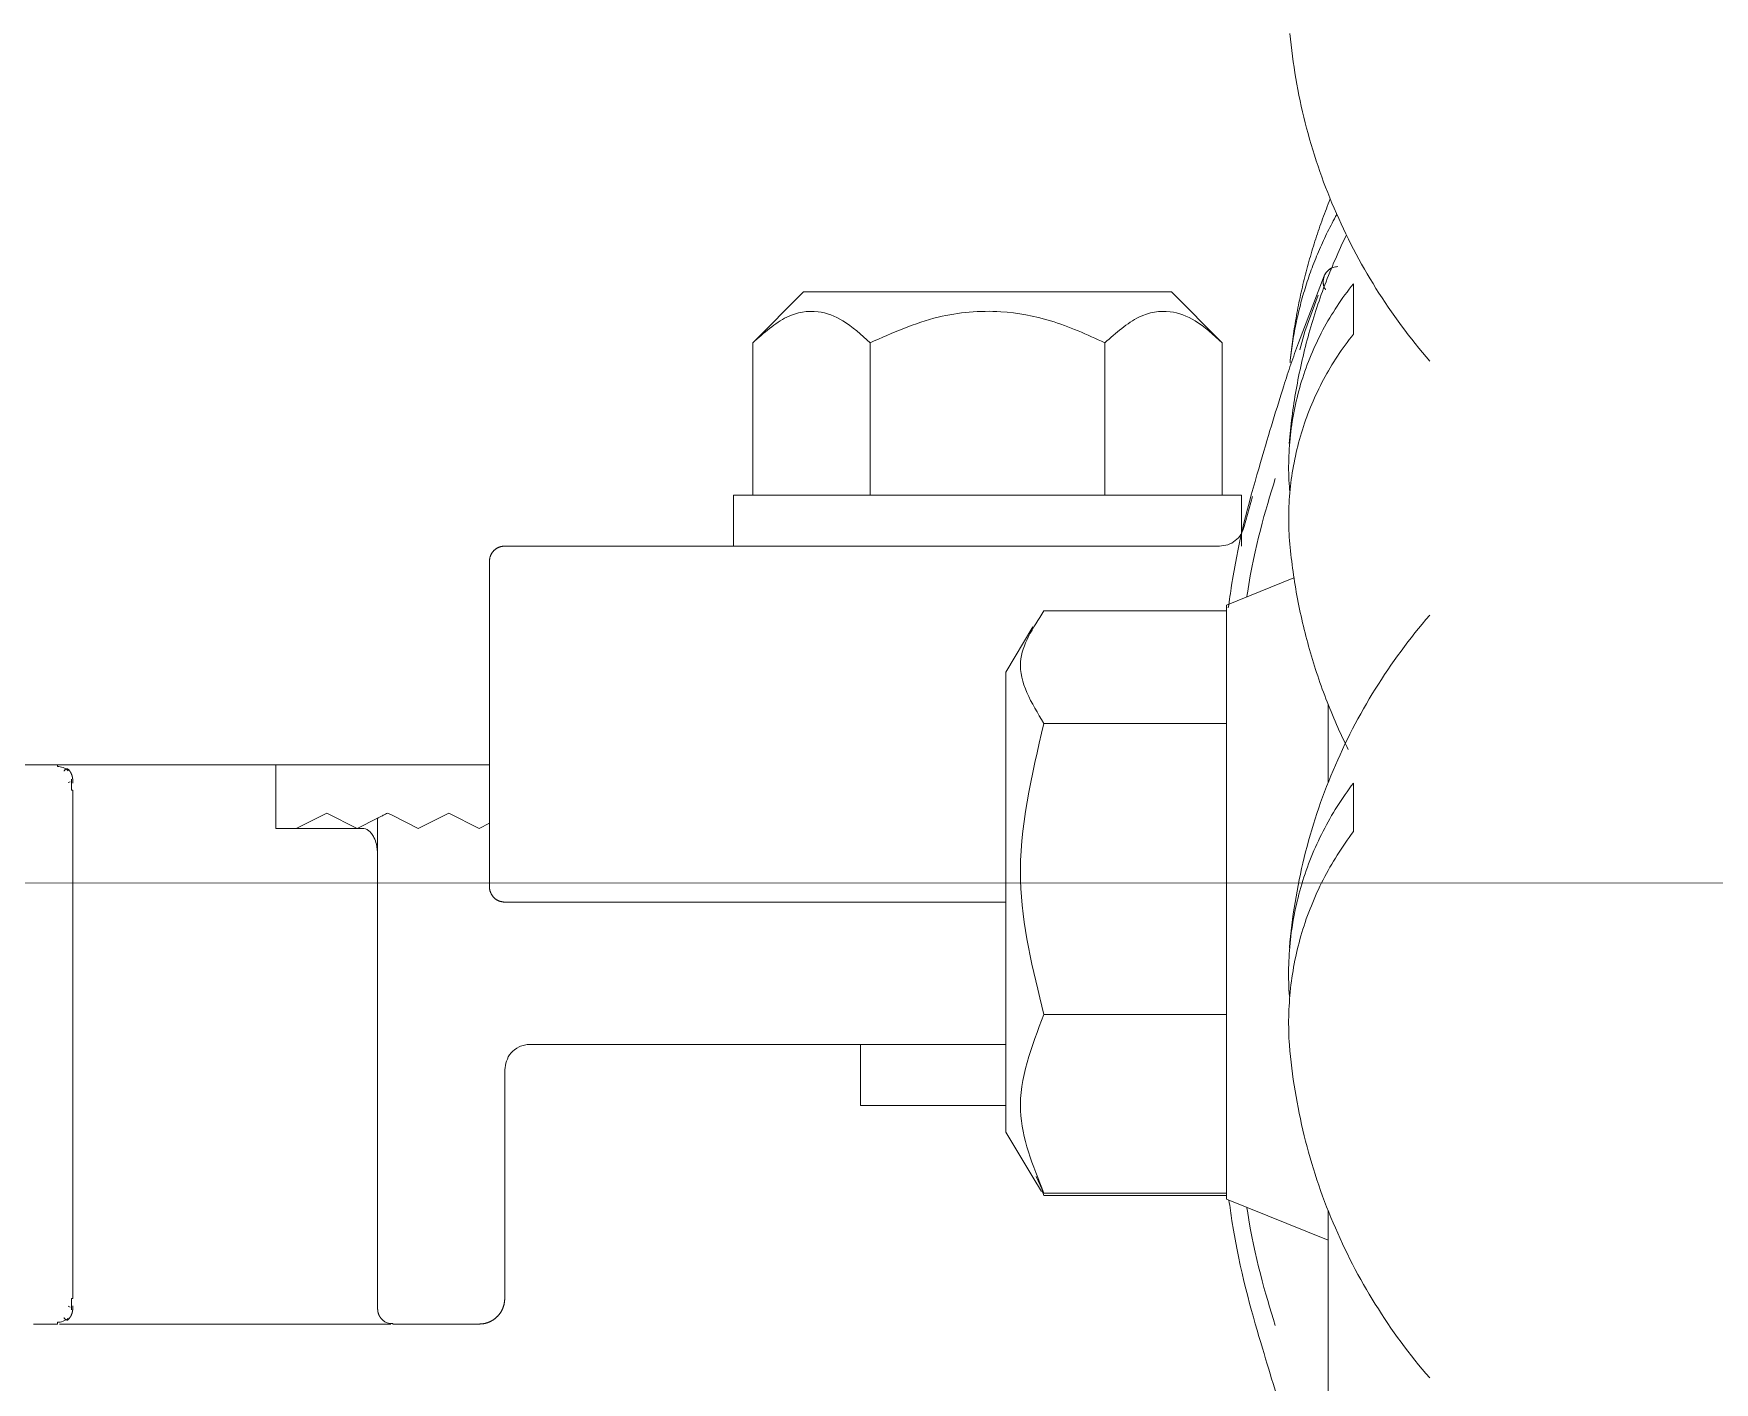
# Model space of a CAD drawing. Header units: millimetres. Extents: x -159872 to 386485, y -250577 to 158966.
# Drawn here: x 158787.96 to 158821.03, y 15201.1 to 15227.63 of the extents above; entities that cross this region are included whole.
import ezdxf

# ---------------------------------------------------------------- set-up
doc = ezdxf.new("R2010")
doc.units = ezdxf.units.MM
doc.layers.add('LDS-equipment-kitchen equipment', color=3, linetype='Continuous', lineweight=13)

# ---------------------------------------------------------------- blocks, each defined once
blk = doc.blocks.new('Group-350')
at = {"layer": 'LDS-equipment-kitchen equipment'}
for points in [[(98141.912, 51678.705, 0), (98141.84, 51678.789, 0), (98141.768, 51678.874, 0), (98141.697, 51678.96, 0), (98141.627, 51679.047, 0), (98141.558, 51679.134, 0), (98141.49, 51679.221, 0), (98141.423, 51679.31, 0), (98141.356, 51679.399, 0), (98141.29, 51679.489, 0), (98141.225, 51679.579, 0), (98141.162, 51679.67, 0), (98141.098, 51679.762, 0), (98141.036, 51679.854, 0), (98140.975, 51679.947, 0), (98140.915, 51680.04, 0), (98140.855, 51680.134, 0), (98140.797, 51680.228, 0), (98140.739, 51680.324, 0), (98140.682, 51680.419, 0), (98140.627, 51680.515, 0), (98140.572, 51680.612, 0), (98140.518, 51680.71, 0), (98140.465, 51680.807, 0), (98140.413, 51680.906, 0), (98140.362, 51681.004, 0), (98140.312, 51681.104, 0), (98140.263, 51681.204, 0), (98140.215, 51681.304, 0), (98140.168, 51681.405, 0), (98140.122, 51681.506, 0), (98140.076, 51681.607, 0), (98140.032, 51681.709, 0), (98139.989, 51681.812, 0), (98139.947, 51681.915, 0), (98139.906, 51682.018, 0), (98139.865, 51682.122, 0), (98139.826, 51682.226, 0), (98139.788, 51682.33, 0), (98139.751, 51682.435, 0), (98139.715, 51682.54, 0), (98139.68, 51682.646, 0), (98139.646, 51682.752, 0), (98139.613, 51682.858, 0), (98139.581, 51682.964, 0), (98139.55, 51683.071, 0), (98139.52, 51683.178, 0), (98139.491, 51683.286, 0), (98139.463, 51683.393, 0), (98139.436, 51683.501, 0), (98139.41, 51683.609, 0), (98139.386, 51683.718, 0), (98139.362, 51683.826, 0), (98139.34, 51683.935, 0), (98139.318, 51684.044, 0), (98139.298, 51684.154, 0), (98139.278, 51684.263, 0), (98139.26, 51684.373, 0), (98139.243, 51684.483, 0), (98139.226, 51684.593, 0), (98139.211, 51684.703, 0), (98139.197, 51684.813, 0), (98139.184, 51684.924, 0), (98139.172, 51685.034, 0), (98139.161, 51685.145, 0)], [(98139.164, 51678.671, 0), (98139.169, 51678.723, 0), (98139.175, 51678.775, 0), (98139.18, 51678.827, 0), (98139.186, 51678.878, 0), (98139.192, 51678.93, 0), (98139.198, 51678.982, 0), (98139.205, 51679.033, 0), (98139.212, 51679.085, 0), (98139.219, 51679.136, 0), (98139.226, 51679.188, 0), (98139.233, 51679.239, 0), (98139.241, 51679.291, 0), (98139.249, 51679.342, 0), (98139.257, 51679.394, 0), (98139.265, 51679.445, 0), (98139.274, 51679.496, 0), (98139.283, 51679.547, 0), (98139.292, 51679.599, 0), (98139.301, 51679.65, 0), (98139.31, 51679.701, 0), (98139.32, 51679.752, 0), (98139.33, 51679.803, 0), (98139.34, 51679.854, 0), (98139.351, 51679.905, 0), (98139.362, 51679.956, 0), (98139.372, 51680.007, 0), (98139.384, 51680.058, 0), (98139.395, 51680.108, 0), (98139.407, 51680.159, 0), (98139.418, 51680.21, 0), (98139.43, 51680.26, 0), (98139.443, 51680.311, 0), (98139.455, 51680.361, 0), (98139.468, 51680.412, 0), (98139.481, 51680.462, 0), (98139.494, 51680.512, 0), (98139.508, 51680.563, 0), (98139.521, 51680.613, 0), (98139.535, 51680.663, 0), (98139.549, 51680.713, 0), (98139.564, 51680.763, 0), (98139.578, 51680.813, 0), (98139.593, 51680.863, 0), (98139.608, 51680.913, 0), (98139.623, 51680.962, 0), (98139.639, 51681.012, 0), (98139.655, 51681.062, 0), (98139.67, 51681.111, 0), (98139.687, 51681.161, 0), (98139.703, 51681.21, 0), (98139.72, 51681.259, 0), (98139.736, 51681.308, 0), (98139.754, 51681.358, 0), (98139.771, 51681.407, 0), (98139.788, 51681.456, 0), (98139.806, 51681.505, 0), (98139.824, 51681.553, 0), (98139.842, 51681.602, 0), (98139.861, 51681.651, 0), (98139.879, 51681.699, 0), (98139.898, 51681.748, 0), (98139.917, 51681.796, 0), (98139.936, 51681.845, 0), (98139.956, 51681.893, 0)], [(98139.164, 51678.671, 0), (98139.169, 51678.719, 0), (98139.175, 51678.767, 0), (98139.18, 51678.815, 0), (98139.186, 51678.863, 0), (98139.192, 51678.91, 0), (98139.199, 51678.958, 0), (98139.205, 51679.006, 0), (98139.213, 51679.053, 0), (98139.22, 51679.101, 0), (98139.228, 51679.148, 0), (98139.236, 51679.196, 0), (98139.244, 51679.243, 0), (98139.253, 51679.29, 0), (98139.262, 51679.338, 0), (98139.271, 51679.385, 0), (98139.28, 51679.432, 0), (98139.29, 51679.479, 0), (98139.3, 51679.526, 0), (98139.311, 51679.573, 0), (98139.322, 51679.62, 0), (98139.333, 51679.667, 0), (98139.344, 51679.714, 0), (98139.356, 51679.76, 0), (98139.368, 51679.807, 0), (98139.38, 51679.854, 0), (98139.392, 51679.9, 0), (98139.405, 51679.946, 0), (98139.418, 51679.993, 0), (98139.432, 51680.039, 0), (98139.446, 51680.085, 0), (98139.46, 51680.131, 0), (98139.474, 51680.177, 0), (98139.489, 51680.223, 0), (98139.504, 51680.268, 0), (98139.519, 51680.314, 0), (98139.534, 51680.36, 0), (98139.55, 51680.405, 0), (98139.566, 51680.45, 0), (98139.583, 51680.496, 0), (98139.599, 51680.541, 0), (98139.616, 51680.586, 0), (98139.634, 51680.631, 0), (98139.651, 51680.675, 0), (98139.669, 51680.72, 0), (98139.687, 51680.765, 0), (98139.706, 51680.809, 0), (98139.724, 51680.854, 0), (98139.743, 51680.898, 0), (98139.763, 51680.942, 0), (98139.782, 51680.986, 0), (98139.802, 51681.03, 0), (98139.822, 51681.073, 0), (98139.842, 51681.117, 0), (98139.863, 51681.16, 0), (98139.884, 51681.204, 0), (98139.905, 51681.247, 0), (98139.927, 51681.29, 0), (98139.949, 51681.333, 0), (98139.971, 51681.375, 0), (98139.993, 51681.418, 0), (98140.016, 51681.461, 0), (98140.039, 51681.503, 0), (98140.062, 51681.545, 0), (98140.085, 51681.587, 0)], [(98139.149, 51677.08, 0), (98139.155, 51677.146, 0), (98139.161, 51677.213, 0), (98139.167, 51677.279, 0), (98139.174, 51677.346, 0), (98139.181, 51677.412, 0), (98139.188, 51677.479, 0), (98139.196, 51677.545, 0), (98139.205, 51677.612, 0), (98139.213, 51677.678, 0), (98139.222, 51677.744, 0), (98139.232, 51677.81, 0), (98139.242, 51677.876, 0), (98139.252, 51677.942, 0), (98139.262, 51678.008, 0), (98139.273, 51678.074, 0), (98139.285, 51678.14, 0), (98139.297, 51678.206, 0), (98139.309, 51678.272, 0), (98139.321, 51678.338, 0), (98139.334, 51678.403, 0), (98139.347, 51678.469, 0), (98139.361, 51678.534, 0), (98139.375, 51678.6, 0), (98139.39, 51678.665, 0), (98139.404, 51678.73, 0), (98139.42, 51678.795, 0), (98139.435, 51678.86, 0), (98139.451, 51678.925, 0), (98139.468, 51678.99, 0), (98139.484, 51679.055, 0), (98139.501, 51679.119, 0), (98139.519, 51679.184, 0), (98139.537, 51679.248, 0), (98139.555, 51679.313, 0), (98139.574, 51679.377, 0), (98139.593, 51679.441, 0), (98139.612, 51679.505, 0), (98139.632, 51679.569, 0), (98139.652, 51679.633, 0), (98139.672, 51679.696, 0), (98139.693, 51679.76, 0), (98139.714, 51679.823, 0), (98139.736, 51679.886, 0), (98139.758, 51679.95, 0), (98139.78, 51680.013, 0), (98139.803, 51680.075, 0), (98139.826, 51680.138, 0), (98139.849, 51680.201, 0), (98139.873, 51680.263, 0), (98139.897, 51680.326, 0), (98139.922, 51680.388, 0), (98139.947, 51680.45, 0), (98139.972, 51680.512, 0), (98139.997, 51680.574, 0), (98140.023, 51680.635, 0), (98140.05, 51680.697, 0), (98140.076, 51680.758, 0), (98140.103, 51680.819, 0), (98140.131, 51680.88, 0), (98140.159, 51680.941, 0), (98140.187, 51681.002, 0), (98140.215, 51681.062, 0), (98140.244, 51681.122, 0), (98140.273, 51681.183, 0)], [(98139.835, 51680.378, 0), (98139.837, 51680.381, 0), (98139.838, 51680.384, 0), (98139.839, 51680.387, 0), (98139.841, 51680.39, 0), (98139.842, 51680.394, 0), (98139.844, 51680.397, 0), (98139.845, 51680.4, 0), (98139.847, 51680.403, 0), (98139.848, 51680.406, 0), (98139.85, 51680.409, 0), (98139.852, 51680.412, 0), (98139.853, 51680.415, 0), (98139.855, 51680.418, 0), (98139.857, 51680.42, 0), (98139.859, 51680.423, 0), (98139.86, 51680.426, 0), (98139.862, 51680.429, 0), (98139.864, 51680.432, 0), (98139.866, 51680.435, 0), (98139.868, 51680.438, 0), (98139.87, 51680.44, 0), (98139.872, 51680.443, 0), (98139.874, 51680.446, 0), (98139.876, 51680.448, 0), (98139.878, 51680.451, 0), (98139.88, 51680.454, 0), (98139.883, 51680.456, 0), (98139.885, 51680.459, 0), (98139.887, 51680.462, 0), (98139.889, 51680.464, 0), (98139.891, 51680.467, 0), (98139.894, 51680.469, 0), (98139.896, 51680.472, 0), (98139.898, 51680.474, 0), (98139.901, 51680.476, 0), (98139.903, 51680.479, 0), (98139.906, 51680.481, 0), (98139.908, 51680.484, 0), (98139.911, 51680.486, 0), (98139.913, 51680.488, 0), (98139.916, 51680.49, 0), (98139.918, 51680.493, 0), (98139.921, 51680.495, 0), (98139.924, 51680.497, 0), (98139.926, 51680.499, 0), (98139.929, 51680.501, 0), (98139.932, 51680.503, 0), (98139.934, 51680.505, 0), (98139.937, 51680.507, 0), (98139.94, 51680.509, 0), (98139.943, 51680.511, 0), (98139.945, 51680.513, 0), (98139.948, 51680.515, 0), (98139.951, 51680.517, 0), (98139.954, 51680.519, 0), (98139.957, 51680.521, 0), (98139.96, 51680.522, 0), (98139.963, 51680.524, 0), (98139.966, 51680.526, 0), (98139.969, 51680.527, 0), (98139.972, 51680.529, 0), (98139.975, 51680.531, 0), (98139.978, 51680.532, 0), (98139.981, 51680.534, 0)], [(98139.156, 51676.16, 0), (98139.151, 51676.228, 0), (98139.146, 51676.296, 0), (98139.143, 51676.364, 0), (98139.14, 51676.432, 0), (98139.138, 51676.5, 0), (98139.137, 51676.568, 0), (98139.137, 51676.636, 0), (98139.138, 51676.704, 0), (98139.139, 51676.772, 0), (98139.142, 51676.841, 0), (98139.145, 51676.909, 0), (98139.148, 51676.976, 0), (98139.153, 51677.044, 0), (98139.158, 51677.112, 0), (98139.165, 51677.18, 0), (98139.172, 51677.248, 0), (98139.18, 51677.315, 0), (98139.188, 51677.383, 0), (98139.198, 51677.45, 0), (98139.208, 51677.518, 0), (98139.219, 51677.585, 0), (98139.231, 51677.652, 0), (98139.244, 51677.719, 0), (98139.257, 51677.785, 0), (98139.271, 51677.852, 0), (98139.287, 51677.918, 0), (98139.302, 51677.984, 0), (98139.319, 51678.05, 0), (98139.336, 51678.116, 0), (98139.355, 51678.182, 0), (98139.373, 51678.247, 0), (98139.393, 51678.312, 0), (98139.414, 51678.377, 0), (98139.435, 51678.442, 0), (98139.457, 51678.506, 0), (98139.48, 51678.571, 0), (98139.503, 51678.634, 0), (98139.528, 51678.698, 0), (98139.553, 51678.761, 0), (98139.579, 51678.824, 0), (98139.605, 51678.887, 0), (98139.632, 51678.949, 0), (98139.661, 51679.011, 0), (98139.689, 51679.073, 0), (98139.719, 51679.134, 0), (98139.749, 51679.195, 0), (98139.78, 51679.256, 0), (98139.812, 51679.316, 0), (98139.844, 51679.376, 0), (98139.877, 51679.435, 0), (98139.911, 51679.495, 0), (98139.946, 51679.553, 0), (98139.981, 51679.612, 0), (98140.017, 51679.669, 0), (98140.053, 51679.727, 0), (98140.09, 51679.784, 0), (98140.128, 51679.84, 0), (98140.167, 51679.896, 0), (98140.206, 51679.952, 0), (98140.246, 51680.007, 0), (98140.287, 51680.062, 0), (98140.328, 51680.116, 0), (98140.37, 51680.17, 0), (98140.412, 51680.223, 0)], [(98139.33, 51679.063, 0), (98139.835, 51680.378, 0)], [(98140.412, 51679.231, 0), (98140.412, 51680.223, 0)], [(98128.593, 51679.064, 0), (98129.593, 51680.064, 0)], [(98129.593, 51680.064, 0), (98131.403, 51680.064, 0)], [(98131.403, 51680.064, 0), (98136.831, 51680.064, 0)], [(98136.831, 51680.064, 0), (98137.831, 51679.064, 0)], [(98139.355, 51678.926, 0), (98139.457, 51679.287, 0), (98139.717, 51679.998, 0)], [(98139.149, 51675.241, 0), (98139.145, 51675.308, 0), (98139.142, 51675.375, 0), (98139.14, 51675.442, 0), (98139.138, 51675.509, 0), (98139.138, 51675.575, 0), (98139.138, 51675.642, 0), (98139.138, 51675.709, 0), (98139.14, 51675.776, 0), (98139.142, 51675.843, 0), (98139.145, 51675.91, 0), (98139.149, 51675.977, 0), (98139.154, 51676.043, 0), (98139.159, 51676.11, 0), (98139.165, 51676.177, 0), (98139.172, 51676.243, 0), (98139.18, 51676.31, 0), (98139.189, 51676.376, 0), (98139.198, 51676.442, 0), (98139.208, 51676.509, 0), (98139.219, 51676.575, 0), (98139.23, 51676.641, 0), (98139.243, 51676.706, 0), (98139.256, 51676.772, 0), (98139.269, 51676.837, 0), (98139.284, 51676.903, 0), (98139.299, 51676.968, 0), (98139.315, 51677.033, 0), (98139.332, 51677.098, 0), (98139.35, 51677.162, 0), (98139.368, 51677.226, 0), (98139.387, 51677.291, 0), (98139.407, 51677.355, 0), (98139.428, 51677.418, 0), (98139.449, 51677.482, 0), (98139.471, 51677.545, 0), (98139.494, 51677.608, 0), (98139.517, 51677.67, 0), (98139.541, 51677.733, 0), (98139.566, 51677.795, 0), (98139.592, 51677.857, 0), (98139.618, 51677.918, 0), (98139.645, 51677.979, 0), (98139.673, 51678.04, 0), (98139.702, 51678.101, 0), (98139.731, 51678.161, 0), (98139.761, 51678.221, 0), (98139.791, 51678.28, 0), (98139.823, 51678.34, 0), (98139.855, 51678.398, 0), (98139.887, 51678.457, 0), (98139.92, 51678.515, 0), (98139.954, 51678.573, 0), (98139.989, 51678.63, 0), (98140.024, 51678.687, 0), (98140.06, 51678.743, 0), (98140.097, 51678.799, 0), (98140.134, 51678.855, 0), (98140.172, 51678.91, 0), (98140.21, 51678.965, 0), (98140.25, 51679.019, 0), (98140.289, 51679.073, 0), (98140.33, 51679.126, 0), (98140.371, 51679.179, 0), (98140.412, 51679.231, 0)], [(98128.593, 51679.064, 0), (98128.593, 51676.064, 0)], [(98130.903, 51679.064, 0), (98130.903, 51676.064, 0)], [(98135.522, 51679.064, 0), (98135.522, 51676.064, 0)], [(98137.831, 51679.064, 0), (98137.831, 51676.064, 0)], [(98128.212, 51675.064, 0), (98128.212, 51676.064, 0)], [(98128.212, 51676.064, 0), (98133.212, 51676.064, 0)], [(98133.212, 51676.064, 0), (98138.212, 51676.064, 0)], [(98138.212, 51676.064, 0), (98138.212, 51675.064, 0)], [(98138.263, 51675.451, 0), (98138.427, 51676.044, 0)], [(98140.309, 51671.064, 0), (98140.279, 51671.125, 0), (98140.25, 51671.187, 0), (98140.22, 51671.248, 0), (98140.191, 51671.31, 0), (98140.162, 51671.372, 0), (98140.134, 51671.434, 0), (98140.106, 51671.496, 0), (98140.078, 51671.558, 0), (98140.051, 51671.621, 0), (98140.024, 51671.683, 0), (98139.998, 51671.746, 0), (98139.972, 51671.809, 0), (98139.946, 51671.872, 0), (98139.921, 51671.935, 0), (98139.896, 51671.999, 0), (98139.871, 51672.062, 0), (98139.847, 51672.126, 0), (98139.823, 51672.19, 0), (98139.8, 51672.254, 0), (98139.777, 51672.318, 0), (98139.754, 51672.382, 0), (98139.732, 51672.447, 0), (98139.71, 51672.511, 0), (98139.688, 51672.576, 0), (98139.667, 51672.64, 0), (98139.646, 51672.705, 0), (98139.626, 51672.77, 0), (98139.606, 51672.836, 0), (98139.586, 51672.901, 0), (98139.567, 51672.966, 0), (98139.548, 51673.032, 0), (98139.53, 51673.097, 0), (98139.512, 51673.163, 0), (98139.494, 51673.229, 0), (98139.477, 51673.295, 0), (98139.46, 51673.361, 0), (98139.443, 51673.427, 0), (98139.427, 51673.493, 0), (98139.412, 51673.559, 0), (98139.396, 51673.626, 0), (98139.382, 51673.692, 0), (98139.367, 51673.759, 0), (98139.353, 51673.826, 0), (98139.339, 51673.892, 0), (98139.326, 51673.959, 0), (98139.313, 51674.026, 0), (98139.301, 51674.093, 0), (98139.288, 51674.16, 0), (98139.277, 51674.227, 0), (98139.265, 51674.295, 0), (98139.254, 51674.362, 0), (98139.244, 51674.429, 0), (98139.234, 51674.496, 0), (98139.224, 51674.564, 0), (98139.215, 51674.631, 0), (98139.206, 51674.699, 0), (98139.197, 51674.767, 0), (98139.189, 51674.834, 0), (98139.182, 51674.902, 0), (98139.174, 51674.97, 0), (98139.167, 51675.038, 0), (98139.161, 51675.105, 0), (98139.155, 51675.173, 0), (98139.149, 51675.241, 0)], [(98123.412, 51674.764, 0), (98123.412, 51674.772, 0), (98123.413, 51674.779, 0), (98123.413, 51674.786, 0), (98123.414, 51674.794, 0), (98123.415, 51674.801, 0), (98123.416, 51674.808, 0), (98123.417, 51674.816, 0), (98123.418, 51674.823, 0), (98123.42, 51674.83, 0), (98123.421, 51674.837, 0), (98123.423, 51674.844, 0), (98123.425, 51674.851, 0), (98123.427, 51674.858, 0), (98123.43, 51674.865, 0), (98123.432, 51674.872, 0), (98123.435, 51674.879, 0), (98123.438, 51674.886, 0), (98123.441, 51674.893, 0), (98123.444, 51674.899, 0), (98123.448, 51674.906, 0), (98123.451, 51674.912, 0), (98123.455, 51674.919, 0), (98123.459, 51674.925, 0), (98123.463, 51674.931, 0), (98123.467, 51674.937, 0), (98123.471, 51674.943, 0), (98123.476, 51674.949, 0), (98123.48, 51674.955, 0), (98123.485, 51674.96, 0), (98123.49, 51674.966, 0), (98123.495, 51674.971, 0), (98123.5, 51674.976, 0), (98123.505, 51674.982, 0), (98123.511, 51674.987, 0), (98123.516, 51674.991, 0), (98123.522, 51674.996, 0), (98123.528, 51675.001, 0), (98123.534, 51675.005, 0), (98123.54, 51675.01, 0), (98123.546, 51675.014, 0), (98123.552, 51675.018, 0), (98123.558, 51675.022, 0), (98123.564, 51675.025, 0), (98123.571, 51675.029, 0), (98123.577, 51675.032, 0), (98123.584, 51675.036, 0), (98123.591, 51675.039, 0), (98123.597, 51675.041, 0), (98123.604, 51675.044, 0), (98123.611, 51675.047, 0), (98123.618, 51675.049, 0), (98123.625, 51675.051, 0), (98123.632, 51675.053, 0), (98123.639, 51675.055, 0), (98123.647, 51675.057, 0), (98123.654, 51675.059, 0), (98123.661, 51675.06, 0), (98123.668, 51675.061, 0), (98123.676, 51675.062, 0), (98123.683, 51675.063, 0), (98123.69, 51675.063, 0), (98123.698, 51675.064, 0), (98123.705, 51675.064, 0), (98123.712, 51675.064, 0)], [(98137.776, 51675.064, 0), (98123.712, 51675.064, 0)], [(98123.412, 51674.764, 0), (98123.412, 51668.364, 0)], [(98137.912, 51673.906, 0), (98139.242, 51674.443, 0)], [(98137.912, 51673.906, 0), (98137.912, 51665.827, 0)], [(98134.322, 51673.789, 0), (98137.912, 51673.789, 0)], [(98139.152, 51667.161, 0), (98139.162, 51667.273, 0), (98139.173, 51667.386, 0), (98139.186, 51667.498, 0), (98139.199, 51667.61, 0), (98139.213, 51667.722, 0), (98139.229, 51667.834, 0), (98139.245, 51667.945, 0), (98139.263, 51668.057, 0), (98139.282, 51668.168, 0), (98139.302, 51668.279, 0), (98139.323, 51668.39, 0), (98139.345, 51668.5, 0), (98139.368, 51668.611, 0), (98139.392, 51668.721, 0), (98139.418, 51668.831, 0), (98139.444, 51668.941, 0), (98139.472, 51669.05, 0), (98139.5, 51669.159, 0), (98139.53, 51669.268, 0), (98139.561, 51669.377, 0), (98139.592, 51669.485, 0), (98139.625, 51669.593, 0), (98139.659, 51669.701, 0), (98139.694, 51669.808, 0), (98139.73, 51669.915, 0), (98139.767, 51670.021, 0), (98139.805, 51670.127, 0), (98139.845, 51670.233, 0), (98139.885, 51670.339, 0), (98139.926, 51670.444, 0), (98139.968, 51670.548, 0), (98140.012, 51670.652, 0), (98140.056, 51670.756, 0), (98140.102, 51670.86, 0), (98140.148, 51670.962, 0), (98140.195, 51671.065, 0), (98140.244, 51671.167, 0), (98140.293, 51671.268, 0), (98140.344, 51671.369, 0), (98140.395, 51671.47, 0), (98140.447, 51671.569, 0), (98140.501, 51671.669, 0), (98140.555, 51671.768, 0), (98140.61, 51671.866, 0), (98140.667, 51671.964, 0), (98140.724, 51672.061, 0), (98140.782, 51672.158, 0), (98140.841, 51672.254, 0), (98140.902, 51672.349, 0), (98140.963, 51672.444, 0), (98141.025, 51672.539, 0), (98141.087, 51672.632, 0), (98141.151, 51672.725, 0), (98141.216, 51672.818, 0), (98141.282, 51672.909, 0), (98141.348, 51673.001, 0), (98141.416, 51673.091, 0), (98141.484, 51673.181, 0), (98141.553, 51673.27, 0), (98141.623, 51673.358, 0), (98141.694, 51673.446, 0), (98141.766, 51673.533, 0), (98141.839, 51673.619, 0), (98141.912, 51673.705, 0)], [(98133.572, 51672.588, 0), (98134.106, 51673.477, 0)], [(98133.572, 51663.541, 0), (98133.572, 51672.588, 0)], [(98139.912, 51671.957, 0), (98139.912, 51670.409, 0)], [(98134.322, 51671.577, 0), (98137.912, 51671.577, 0)], [(98114.912, 51670.764, 0), (98113.502, 51670.764, 0)], [(98114.912, 51670.764, 0), (98114.912, 51670.729, 0)], [(98114.912, 51670.764, 0), (98115.512, 51670.764, 0)], [(98115.13, 51670.671, 0), (98115.133, 51670.668, 0), (98115.135, 51670.665, 0), (98115.137, 51670.663, 0), (98115.14, 51670.66, 0), (98115.142, 51670.657, 0), (98115.144, 51670.655, 0), (98115.146, 51670.652, 0), (98115.149, 51670.649, 0), (98115.151, 51670.646, 0), (98115.153, 51670.643, 0), (98115.155, 51670.64, 0), (98115.157, 51670.638, 0), (98115.159, 51670.635, 0), (98115.161, 51670.632, 0), (98115.163, 51670.629, 0), (98115.165, 51670.626, 0), (98115.167, 51670.623, 0), (98115.169, 51670.62, 0), (98115.171, 51670.617, 0), (98115.172, 51670.614, 0), (98115.174, 51670.611, 0), (98115.176, 51670.607, 0), (98115.178, 51670.604, 0), (98115.179, 51670.601, 0), (98115.181, 51670.598, 0), (98115.182, 51670.595, 0), (98115.184, 51670.592, 0), (98115.185, 51670.588, 0), (98115.187, 51670.585, 0), (98115.188, 51670.582, 0), (98115.19, 51670.579, 0), (98115.191, 51670.575, 0), (98115.192, 51670.572, 0), (98115.194, 51670.569, 0), (98115.195, 51670.565, 0), (98115.196, 51670.562, 0), (98115.197, 51670.559, 0), (98115.198, 51670.555, 0), (98115.199, 51670.552, 0), (98115.2, 51670.548, 0), (98115.201, 51670.545, 0), (98115.202, 51670.542, 0), (98115.203, 51670.538, 0), (98115.204, 51670.535, 0), (98115.205, 51670.531, 0), (98115.205, 51670.528, 0), (98115.206, 51670.524, 0), (98115.207, 51670.521, 0), (98115.208, 51670.517, 0), (98115.208, 51670.514, 0), (98115.209, 51670.51, 0), (98115.209, 51670.507, 0), (98115.21, 51670.503, 0), (98115.21, 51670.5, 0), (98115.211, 51670.496, 0), (98115.211, 51670.493, 0), (98115.211, 51670.489, 0), (98115.212, 51670.486, 0), (98115.212, 51670.482, 0), (98115.212, 51670.479, 0), (98115.212, 51670.475, 0), (98115.212, 51670.471, 0), (98115.212, 51670.468, 0), (98115.212, 51670.464, 0)], [(98119.212, 51670.764, 0), (98115.512, 51670.764, 0)], [(98119.212, 51670.764, 0), (98119.212, 51670.464, 0)], [(98119.212, 51670.764, 0), (98123.412, 51670.764, 0)], [(98115.162, 51670.43, 0), (98115.124, 51670.414, 0)], [(98115.191, 51670.264, 0), (98115.212, 51670.264, 0)], [(98115.212, 51670.464, 0), (98115.212, 51670.405, 0)], [(98115.212, 51660.264, 0), (98115.212, 51670.264, 0)], [(98119.212, 51670.157, 0), (98119.212, 51670.464, 0)], [(98139.152, 51666.205, 0), (98139.147, 51666.275, 0), (98139.144, 51666.345, 0), (98139.141, 51666.415, 0), (98139.138, 51666.485, 0), (98139.137, 51666.555, 0), (98139.136, 51666.625, 0), (98139.136, 51666.695, 0), (98139.137, 51666.765, 0), (98139.139, 51666.835, 0), (98139.142, 51666.905, 0), (98139.145, 51666.975, 0), (98139.149, 51667.044, 0), (98139.154, 51667.114, 0), (98139.16, 51667.184, 0), (98139.166, 51667.254, 0), (98139.173, 51667.323, 0), (98139.182, 51667.393, 0), (98139.19, 51667.462, 0), (98139.2, 51667.532, 0), (98139.21, 51667.601, 0), (98139.222, 51667.67, 0), (98139.234, 51667.739, 0), (98139.247, 51667.808, 0), (98139.26, 51667.877, 0), (98139.274, 51667.945, 0), (98139.29, 51668.013, 0), (98139.305, 51668.082, 0), (98139.322, 51668.15, 0), (98139.34, 51668.217, 0), (98139.358, 51668.285, 0), (98139.377, 51668.352, 0), (98139.397, 51668.419, 0), (98139.417, 51668.486, 0), (98139.438, 51668.553, 0), (98139.46, 51668.62, 0), (98139.483, 51668.686, 0), (98139.507, 51668.752, 0), (98139.531, 51668.817, 0), (98139.556, 51668.883, 0), (98139.582, 51668.948, 0), (98139.608, 51669.013, 0), (98139.635, 51669.077, 0), (98139.663, 51669.141, 0), (98139.692, 51669.205, 0), (98139.722, 51669.269, 0), (98139.752, 51669.332, 0), (98139.783, 51669.395, 0), (98139.814, 51669.457, 0), (98139.846, 51669.519, 0), (98139.879, 51669.581, 0), (98139.913, 51669.643, 0), (98139.947, 51669.704, 0), (98139.982, 51669.764, 0), (98140.018, 51669.824, 0), (98140.055, 51669.884, 0), (98140.092, 51669.943, 0), (98140.129, 51670.002, 0), (98140.168, 51670.061, 0), (98140.207, 51670.119, 0), (98140.247, 51670.177, 0), (98140.287, 51670.234, 0), (98140.328, 51670.291, 0), (98140.37, 51670.347, 0), (98140.412, 51670.402, 0)], [(98140.412, 51669.449, 0), (98140.412, 51670.402, 0)], [(98119.212, 51670.157, 0), (98119.212, 51669.869, 0)], [(98119.212, 51669.869, 0), (98119.212, 51669.514, 0)], [(98119.212, 51669.514, 0), (98119.612, 51669.514, 0)], [(98120.212, 51669.814, 0), (98119.612, 51669.514, 0)], [(98119.612, 51669.514, 0), (98120.812, 51669.514, 0)], [(98120.812, 51669.514, 0), (98120.212, 51669.814, 0)], [(98121.212, 51669.714, 0), (98120.812, 51669.514, 0)], [(98120.812, 51669.514, 0), (98120.912, 51669.514, 0)], [(98121.212, 51669.714, 0), (98121.212, 51668.423, 0)], [(98121.412, 51669.814, 0), (98121.512, 51669.764, 0)], [(98122.012, 51669.514, 0), (98121.512, 51669.764, 0)], [(98122.612, 51669.814, 0), (98122.012, 51669.514, 0)], [(98123.212, 51669.514, 0), (98122.612, 51669.814, 0)], [(98123.412, 51669.614, 0), (98123.212, 51669.514, 0)], [(98139.152, 51665.249, 0), (98139.148, 51665.319, 0), (98139.144, 51665.389, 0), (98139.141, 51665.459, 0), (98139.139, 51665.529, 0), (98139.138, 51665.599, 0), (98139.137, 51665.669, 0), (98139.137, 51665.739, 0), (98139.139, 51665.809, 0), (98139.14, 51665.879, 0), (98139.143, 51665.949, 0), (98139.146, 51666.019, 0), (98139.151, 51666.089, 0), (98139.156, 51666.159, 0), (98139.161, 51666.228, 0), (98139.168, 51666.298, 0), (98139.175, 51666.368, 0), (98139.183, 51666.437, 0), (98139.192, 51666.507, 0), (98139.202, 51666.576, 0), (98139.213, 51666.645, 0), (98139.224, 51666.714, 0), (98139.236, 51666.783, 0), (98139.249, 51666.852, 0), (98139.262, 51666.921, 0), (98139.277, 51666.99, 0), (98139.292, 51667.058, 0), (98139.308, 51667.126, 0), (98139.324, 51667.194, 0), (98139.342, 51667.262, 0), (98139.36, 51667.33, 0), (98139.379, 51667.397, 0), (98139.399, 51667.464, 0), (98139.419, 51667.531, 0), (98139.441, 51667.598, 0), (98139.463, 51667.664, 0), (98139.485, 51667.731, 0), (98139.509, 51667.797, 0), (98139.533, 51667.862, 0), (98139.558, 51667.928, 0), (98139.584, 51667.993, 0), (98139.61, 51668.058, 0), (98139.637, 51668.122, 0), (98139.665, 51668.186, 0), (98139.694, 51668.25, 0), (98139.723, 51668.314, 0), (98139.753, 51668.377, 0), (98139.784, 51668.44, 0), (98139.816, 51668.503, 0), (98139.848, 51668.565, 0), (98139.881, 51668.627, 0), (98139.914, 51668.688, 0), (98139.949, 51668.749, 0), (98139.984, 51668.81, 0), (98140.019, 51668.87, 0), (98140.056, 51668.93, 0), (98140.093, 51668.989, 0), (98140.13, 51669.048, 0), (98140.169, 51669.107, 0), (98140.208, 51669.165, 0), (98140.247, 51669.223, 0), (98140.288, 51669.28, 0), (98140.328, 51669.337, 0), (98140.37, 51669.393, 0), (98140.412, 51669.449, 0)], [(98121.212, 51668.308, 0), (98121.212, 51668.423, 0)], [(98121.212, 51660.149, 0), (98121.212, 51668.308, 0)], [(98123.712, 51668.064, 0), (98123.705, 51668.064, 0), (98123.698, 51668.065, 0), (98123.69, 51668.065, 0), (98123.683, 51668.066, 0), (98123.676, 51668.067, 0), (98123.668, 51668.068, 0), (98123.661, 51668.069, 0), (98123.654, 51668.07, 0), (98123.647, 51668.072, 0), (98123.639, 51668.073, 0), (98123.632, 51668.075, 0), (98123.625, 51668.077, 0), (98123.618, 51668.079, 0), (98123.611, 51668.082, 0), (98123.604, 51668.084, 0), (98123.597, 51668.087, 0), (98123.591, 51668.09, 0), (98123.584, 51668.093, 0), (98123.577, 51668.096, 0), (98123.571, 51668.1, 0), (98123.564, 51668.103, 0), (98123.558, 51668.107, 0), (98123.552, 51668.111, 0), (98123.546, 51668.115, 0), (98123.54, 51668.119, 0), (98123.534, 51668.123, 0), (98123.528, 51668.128, 0), (98123.522, 51668.132, 0), (98123.516, 51668.137, 0), (98123.511, 51668.142, 0), (98123.505, 51668.147, 0), (98123.5, 51668.152, 0), (98123.495, 51668.157, 0), (98123.49, 51668.163, 0), (98123.485, 51668.168, 0), (98123.48, 51668.174, 0), (98123.476, 51668.18, 0), (98123.471, 51668.186, 0), (98123.467, 51668.192, 0), (98123.463, 51668.198, 0), (98123.459, 51668.204, 0), (98123.455, 51668.21, 0), (98123.451, 51668.216, 0), (98123.448, 51668.223, 0), (98123.444, 51668.229, 0), (98123.441, 51668.236, 0), (98123.438, 51668.243, 0), (98123.435, 51668.25, 0), (98123.432, 51668.256, 0), (98123.43, 51668.263, 0), (98123.427, 51668.27, 0), (98123.425, 51668.277, 0), (98123.423, 51668.284, 0), (98123.421, 51668.291, 0), (98123.42, 51668.299, 0), (98123.418, 51668.306, 0), (98123.417, 51668.313, 0), (98123.416, 51668.32, 0), (98123.415, 51668.328, 0), (98123.414, 51668.335, 0), (98123.413, 51668.342, 0), (98123.413, 51668.35, 0), (98123.412, 51668.357, 0), (98123.412, 51668.364, 0)], [(98123.712, 51668.064, 0), (98133.572, 51668.064, 0)], [(98134.322, 51665.853, 0), (98137.912, 51665.853, 0)], [(98137.912, 51665.827, 0), (98137.912, 51662.222, 0)], [(98124.212, 51665.264, 0), (98133.572, 51665.264, 0)], [(98130.712, 51664.064, 0), (98130.712, 51665.264, 0)], [(98133.572, 51665.264, 0), (98133.212, 51665.264, 0)], [(98141.912, 51658.705, 0), (98141.839, 51658.791, 0), (98141.766, 51658.877, 0), (98141.694, 51658.964, 0), (98141.623, 51659.052, 0), (98141.553, 51659.14, 0), (98141.484, 51659.229, 0), (98141.416, 51659.319, 0), (98141.348, 51659.409, 0), (98141.282, 51659.501, 0), (98141.216, 51659.592, 0), (98141.151, 51659.685, 0), (98141.087, 51659.778, 0), (98141.025, 51659.871, 0), (98140.963, 51659.966, 0), (98140.902, 51660.061, 0), (98140.841, 51660.156, 0), (98140.782, 51660.252, 0), (98140.724, 51660.349, 0), (98140.667, 51660.446, 0), (98140.61, 51660.544, 0), (98140.555, 51660.642, 0), (98140.501, 51660.741, 0), (98140.447, 51660.84, 0), (98140.395, 51660.94, 0), (98140.344, 51661.041, 0), (98140.293, 51661.142, 0), (98140.244, 51661.243, 0), (98140.195, 51661.345, 0), (98140.148, 51661.448, 0), (98140.102, 51661.55, 0), (98140.056, 51661.654, 0), (98140.012, 51661.757, 0), (98139.968, 51661.862, 0), (98139.926, 51661.966, 0), (98139.885, 51662.071, 0), (98139.845, 51662.177, 0), (98139.805, 51662.282, 0), (98139.767, 51662.389, 0), (98139.73, 51662.495, 0), (98139.694, 51662.602, 0), (98139.659, 51662.709, 0), (98139.625, 51662.817, 0), (98139.592, 51662.925, 0), (98139.561, 51663.033, 0), (98139.53, 51663.142, 0), (98139.5, 51663.251, 0), (98139.472, 51663.36, 0), (98139.444, 51663.469, 0), (98139.418, 51663.579, 0), (98139.392, 51663.689, 0), (98139.368, 51663.799, 0), (98139.345, 51663.91, 0), (98139.323, 51664.02, 0), (98139.302, 51664.131, 0), (98139.282, 51664.242, 0), (98139.263, 51664.353, 0), (98139.245, 51664.465, 0), (98139.229, 51664.576, 0), (98139.213, 51664.688, 0), (98139.199, 51664.8, 0), (98139.186, 51664.912, 0), (98139.173, 51665.024, 0), (98139.162, 51665.137, 0), (98139.152, 51665.249, 0)], [(98123.712, 51664.764, 0), (98123.712, 51660.264, 0)], [(98131.962, 51664.064, 0), (98130.712, 51664.064, 0)], [(98133.572, 51664.064, 0), (98131.962, 51664.064, 0)], [(98134.106, 51662.651, 0), (98133.572, 51663.541, 0)], [(98134.274, 51662.372, 0), (98134.106, 51662.651, 0)], [(98134.322, 51662.34, 0), (98134.172, 51662.667, 0)], [(98134.29, 51662.382, 0), (98134.322, 51662.293, 0)], [(98134.322, 51662.34, 0), (98137.912, 51662.34, 0)], [(98134.322, 51662.293, 0), (98137.912, 51662.293, 0)], [(98139.912, 51661.414, 0), (98137.912, 51662.222, 0)], [(98139.912, 51662.001, 0), (98139.912, 51660.564, 0)], [(98115.212, 51660.264, 0), (98115.191, 51660.264, 0)], [(98123.712, 51660.264, 0), (98123.712, 51660.257, 0), (98123.712, 51660.25, 0), (98123.712, 51660.243, 0), (98123.711, 51660.236, 0), (98123.711, 51660.229, 0), (98123.71, 51660.221, 0), (98123.71, 51660.214, 0), (98123.709, 51660.207, 0), (98123.708, 51660.2, 0), (98123.707, 51660.193, 0), (98123.706, 51660.186, 0), (98123.705, 51660.179, 0), (98123.704, 51660.172, 0), (98123.702, 51660.165, 0), (98123.701, 51660.158, 0), (98123.699, 51660.151, 0), (98123.697, 51660.144, 0), (98123.696, 51660.137, 0), (98123.694, 51660.13, 0), (98123.692, 51660.123, 0), (98123.69, 51660.116, 0), (98123.688, 51660.109, 0), (98123.685, 51660.102, 0), (98123.683, 51660.096, 0), (98123.681, 51660.089, 0), (98123.678, 51660.082, 0), (98123.675, 51660.076, 0), (98123.673, 51660.069, 0), (98123.67, 51660.062, 0), (98123.667, 51660.056, 0), (98123.664, 51660.049, 0), (98123.661, 51660.043, 0), (98123.657, 51660.037, 0), (98123.654, 51660.03, 0), (98123.651, 51660.024, 0), (98123.647, 51660.018, 0), (98123.644, 51660.011, 0), (98123.64, 51660.005, 0), (98123.636, 51659.999, 0), (98123.632, 51659.993, 0), (98123.628, 51659.987, 0), (98123.624, 51659.981, 0), (98123.62, 51659.975, 0), (98123.616, 51659.969, 0), (98123.612, 51659.964, 0), (98123.607, 51659.958, 0), (98123.603, 51659.952, 0), (98123.599, 51659.947, 0), (98123.594, 51659.941, 0), (98123.589, 51659.936, 0), (98123.585, 51659.93, 0), (98123.58, 51659.925, 0), (98123.575, 51659.92, 0), (98123.57, 51659.915, 0), (98123.565, 51659.91, 0), (98123.56, 51659.905, 0), (98123.554, 51659.9, 0), (98123.549, 51659.895, 0), (98123.544, 51659.89, 0), (98123.538, 51659.885, 0), (98123.533, 51659.881, 0), (98123.527, 51659.876, 0), (98123.522, 51659.872, 0), (98123.516, 51659.867, 0)], [(98139.912, 51655.893, 0), (98139.912, 51660.564, 0)], [(98115.124, 51660.114, 0), (98115.162, 51660.099, 0)], [(98115.212, 51660.064, 0), (98115.212, 51660.061, 0), (98115.212, 51660.057, 0), (98115.212, 51660.054, 0), (98115.212, 51660.05, 0), (98115.212, 51660.047, 0), (98115.212, 51660.043, 0), (98115.211, 51660.039, 0), (98115.211, 51660.036, 0), (98115.211, 51660.032, 0), (98115.21, 51660.029, 0), (98115.21, 51660.025, 0), (98115.209, 51660.022, 0), (98115.209, 51660.018, 0), (98115.208, 51660.015, 0), (98115.208, 51660.011, 0), (98115.207, 51660.008, 0), (98115.206, 51660.004, 0), (98115.205, 51660.001, 0), (98115.205, 51659.997, 0), (98115.204, 51659.994, 0), (98115.203, 51659.991, 0), (98115.202, 51659.987, 0), (98115.201, 51659.984, 0), (98115.2, 51659.98, 0), (98115.199, 51659.977, 0), (98115.198, 51659.973, 0), (98115.197, 51659.97, 0), (98115.196, 51659.967, 0), (98115.195, 51659.963, 0), (98115.194, 51659.96, 0), (98115.192, 51659.957, 0), (98115.191, 51659.953, 0), (98115.19, 51659.95, 0), (98115.188, 51659.947, 0), (98115.187, 51659.944, 0), (98115.185, 51659.94, 0), (98115.184, 51659.937, 0), (98115.182, 51659.934, 0), (98115.181, 51659.931, 0), (98115.179, 51659.928, 0), (98115.178, 51659.924, 0), (98115.176, 51659.921, 0), (98115.174, 51659.918, 0), (98115.173, 51659.915, 0), (98115.171, 51659.912, 0), (98115.169, 51659.909, 0), (98115.167, 51659.906, 0), (98115.165, 51659.903, 0), (98115.163, 51659.9, 0), (98115.161, 51659.897, 0), (98115.159, 51659.894, 0), (98115.157, 51659.891, 0), (98115.155, 51659.888, 0), (98115.153, 51659.885, 0), (98115.151, 51659.883, 0), (98115.149, 51659.88, 0), (98115.147, 51659.877, 0), (98115.144, 51659.874, 0), (98115.142, 51659.871, 0), (98115.14, 51659.869, 0), (98115.137, 51659.866, 0), (98115.135, 51659.863, 0), (98115.133, 51659.861, 0), (98115.13, 51659.858, 0)], [(98115.212, 51660.123, 0), (98115.212, 51660.064, 0)], [(98121.212, 51660.064, 0), (98121.212, 51660.149, 0)], [(98121.298, 51659.854, 0), (98121.295, 51659.857, 0), (98121.293, 51659.86, 0), (98121.29, 51659.862, 0), (98121.288, 51659.865, 0), (98121.286, 51659.868, 0), (98121.283, 51659.87, 0), (98121.281, 51659.873, 0), (98121.279, 51659.876, 0), (98121.276, 51659.879, 0), (98121.274, 51659.882, 0), (98121.272, 51659.885, 0), (98121.27, 51659.888, 0), (98121.268, 51659.891, 0), (98121.266, 51659.894, 0), (98121.264, 51659.897, 0), (98121.262, 51659.9, 0), (98121.26, 51659.903, 0), (98121.258, 51659.906, 0), (98121.256, 51659.909, 0), (98121.254, 51659.912, 0), (98121.252, 51659.915, 0), (98121.25, 51659.918, 0), (98121.248, 51659.921, 0), (98121.247, 51659.925, 0), (98121.245, 51659.928, 0), (98121.243, 51659.931, 0), (98121.242, 51659.934, 0), (98121.24, 51659.938, 0), (98121.239, 51659.941, 0), (98121.237, 51659.944, 0), (98121.236, 51659.948, 0), (98121.235, 51659.951, 0), (98121.233, 51659.954, 0), (98121.232, 51659.958, 0), (98121.231, 51659.961, 0), (98121.229, 51659.965, 0), (98121.228, 51659.968, 0), (98121.227, 51659.971, 0), (98121.226, 51659.975, 0), (98121.225, 51659.978, 0), (98121.224, 51659.982, 0), (98121.223, 51659.985, 0), (98121.222, 51659.989, 0), (98121.221, 51659.992, 0), (98121.22, 51659.996, 0), (98121.219, 51659.999, 0), (98121.219, 51660.003, 0), (98121.218, 51660.007, 0), (98121.217, 51660.01, 0), (98121.217, 51660.014, 0), (98121.216, 51660.017, 0), (98121.215, 51660.021, 0), (98121.215, 51660.024, 0), (98121.214, 51660.028, 0), (98121.214, 51660.032, 0), (98121.214, 51660.035, 0), (98121.213, 51660.039, 0), (98121.213, 51660.043, 0), (98121.213, 51660.046, 0), (98121.213, 51660.05, 0), (98121.212, 51660.053, 0), (98121.212, 51660.057, 0), (98121.212, 51660.061, 0), (98121.212, 51660.064, 0)], [(98114.443, 51659.764, 0), (98114.912, 51659.764, 0)], [(98114.912, 51659.799, 0), (98114.912, 51659.764, 0)], [(98115.512, 51659.764, 0), (98120.912, 51659.764, 0)], [(98121.512, 51659.764, 0), (98121.512, 51659.778, 0)], [(98121.512, 51659.764, 0), (98123.212, 51659.764, 0)], [(98123.516, 51659.867, 0), (98123.512, 51659.864, 0), (98123.508, 51659.861, 0), (98123.504, 51659.858, 0), (98123.5, 51659.855, 0), (98123.496, 51659.852, 0), (98123.491, 51659.849, 0), (98123.487, 51659.847, 0), (98123.483, 51659.844, 0), (98123.479, 51659.841, 0), (98123.474, 51659.838, 0), (98123.47, 51659.836, 0), (98123.465, 51659.833, 0), (98123.461, 51659.831, 0), (98123.457, 51659.828, 0), (98123.452, 51659.826, 0), (98123.448, 51659.823, 0), (98123.443, 51659.821, 0), (98123.439, 51659.818, 0), (98123.434, 51659.816, 0), (98123.429, 51659.814, 0), (98123.425, 51659.812, 0), (98123.42, 51659.81, 0), (98123.416, 51659.807, 0), (98123.411, 51659.805, 0), (98123.406, 51659.803, 0), (98123.401, 51659.801, 0), (98123.397, 51659.8, 0), (98123.392, 51659.798, 0), (98123.387, 51659.796, 0), (98123.382, 51659.794, 0), (98123.378, 51659.792, 0), (98123.373, 51659.791, 0), (98123.368, 51659.789, 0), (98123.363, 51659.788, 0), (98123.358, 51659.786, 0), (98123.353, 51659.785, 0), (98123.348, 51659.783, 0), (98123.343, 51659.782, 0), (98123.339, 51659.781, 0), (98123.334, 51659.779, 0), (98123.329, 51659.778, 0), (98123.324, 51659.777, 0), (98123.319, 51659.776, 0), (98123.314, 51659.775, 0), (98123.309, 51659.774, 0), (98123.304, 51659.773, 0), (98123.299, 51659.772, 0), (98123.294, 51659.771, 0), (98123.289, 51659.77, 0), (98123.283, 51659.769, 0), (98123.278, 51659.769, 0), (98123.273, 51659.768, 0), (98123.268, 51659.767, 0), (98123.263, 51659.767, 0), (98123.258, 51659.766, 0), (98123.253, 51659.766, 0), (98123.248, 51659.766, 0), (98123.243, 51659.765, 0), (98123.238, 51659.765, 0), (98123.233, 51659.765, 0), (98123.228, 51659.765, 0), (98123.222, 51659.764, 0), (98123.217, 51659.764, 0), (98123.212, 51659.764, 0)]]:
    blk.add_polyline3d(points, dxfattribs=at)
for points, knots in [([(98139.862, 51680.108), (98139.846, 51680.141), (98139.82, 51680.197), (98139.817, 51680.28), (98139.827, 51680.344), (98139.85, 51680.404), (98139.887, 51680.461), (98139.94, 51680.512), (98140.015, 51680.553), (98140.074, 51680.56), (98140.105, 51680.564)], [0, 0, 0, 0, 0.174934, 0.291116, 0.391345, 0.488387, 0.596465, 0.713239, 0.845929, 1, 1, 1, 1]), ([(98128.593, 51679.064), (98128.813, 51679.259), (98129.221, 51679.623), (98129.841, 51679.73), (98130.401, 51679.521), (98130.727, 51679.224), (98130.903, 51679.064)], [0, 0, 0, 0, 0.297379, 0.554133, 0.760597, 1, 1, 1, 1]), ([(98130.903, 51679.064), (98131.341, 51679.259), (98132.159, 51679.623), (98133.398, 51679.73), (98134.517, 51679.521), (98135.171, 51679.224), (98135.522, 51679.064)], [0, 0, 0, 0, 0.297379, 0.554133, 0.760597, 1, 1, 1, 1]), ([(98135.522, 51679.064), (98135.741, 51679.259), (98136.15, 51679.623), (98136.769, 51679.73), (98137.329, 51679.521), (98137.656, 51679.224), (98137.831, 51679.064)], [0, 0, 0, 0, 0.297379, 0.554133, 0.760597, 1, 1, 1, 1]), ([(98139.04, 51678.22), (98139.086, 51678.36), (98139.18, 51678.642), (98139.28, 51678.923), (98139.33, 51679.063)], [0, 0, 0, 0, 0.500001, 1, 1, 1, 1]), ([(98137.95, 51673.852), (98137.971, 51674.001), (98138.139, 51675.178), (98138.622, 51676.86), (98138.901, 51677.769), (98139.04, 51678.22)], [0, 0, 0, 0, 0.068134, 0.538476, 1, 1, 1, 1]), ([(98138.875, 51676.395), (98138.674, 51675.742), (98138.469, 51675.074), (98138.318, 51674.092), (98138.314, 51674.069)], [0, 0, 0, 0, 0.976698, 1, 1, 1, 1]), ([(98134.322, 51673.789), (98134.105, 51673.456), (98133.628, 51672.721), (98134.077, 51671.981), (98134.322, 51671.577)], [0, 0, 0, 0, 0.453625, 1, 1, 1, 1]), ([(98134.322, 51671.577), (98134.079, 51670.549), (98133.627, 51668.636), (98134.102, 51666.733), (98134.322, 51665.853)], [0, 0, 0, 0, 0.537116, 1, 1, 1, 1]), ([(98114.912, 51670.729), (98114.931, 51670.728), (98114.968, 51670.727), (98115.024, 51670.711), (98115.078, 51670.685), (98115.109, 51670.66), (98115.124, 51670.647)], [0, 0, 0, 0, 0.233033, 0.480024, 0.737283, 1, 1, 1, 1]), ([(98115.043, 51670.637), (98115.046, 51670.643), (98115.059, 51670.666), (98115.08, 51670.684), (98115.106, 51670.691), (98115.123, 51670.676), (98115.131, 51670.67)], [0, 0, 0, 0, 0.112675, 0.432062, 0.729297, 1, 1, 1, 1]), ([(98115.191, 51670.484), (98115.191, 51670.468), (98115.191, 51670.436), (98115.191, 51670.379), (98115.191, 51670.32), (98115.191, 51670.281), (98115.191, 51670.262)], [0, 0, 0, 0, 0.26301, 0.520427, 0.767338, 1, 1, 1, 1]), ([(98120.912, 51669.514), (98120.933, 51669.512), (98120.976, 51669.507), (98121.038, 51669.469), (98121.095, 51669.411), (98121.15, 51669.321), (98121.2, 51669.181), (98121.208, 51669.065), (98121.212, 51668.994)], [0, 0, 0, 0, 0.093834, 0.199661, 0.323137, 0.467863, 0.67726, 1, 1, 1, 1]), ([(98121.212, 51669.714), (98121.214, 51669.716), (98121.219, 51669.718), (98121.258, 51669.739), (98121.322, 51669.77), (98121.381, 51669.799), (98121.412, 51669.814)], [0, 0, 0, 0, 0.213551, 0.44931, 0.710638, 1, 1, 1, 1]), ([(98134.322, 51665.853), (98134.079, 51665.222), (98133.627, 51664.048), (98134.102, 51662.88), (98134.322, 51662.34)], [0, 0, 0, 0, 0.537116, 1, 1, 1, 1]), ([(98124.212, 51665.264), (98124.174, 51665.262), (98124.096, 51665.256), (98123.954, 51665.203), (98123.759, 51665.046), (98123.731, 51664.879), (98123.712, 51664.764)], [0, 0, 0, 0, 0.104708, 0.215312, 0.45898, 1, 1, 1, 1]), ([(98139.04, 51657.909), (98138.903, 51658.354), (98138.626, 51659.256), (98138.148, 51660.906), (98137.982, 51662.066), (98137.962, 51662.202)], [0, 0, 0, 0, 0.462543, 0.936803, 1, 1, 1, 1]), ([(98138.314, 51662.06), (98138.318, 51662.037), (98138.469, 51661.055), (98138.674, 51660.387), (98138.875, 51659.733)], [0, 0, 0, 0, 0.023294, 1, 1, 1, 1]), ([(98115.191, 51660.267), (98115.191, 51660.248), (98115.191, 51660.208), (98115.191, 51660.15), (98115.191, 51660.093), (98115.191, 51660.061), (98115.191, 51660.045)], [0, 0, 0, 0, 0.232662, 0.479573, 0.73699, 1, 1, 1, 1]), ([(98115.124, 51659.881), (98115.109, 51659.869), (98115.078, 51659.843), (98115.024, 51659.818), (98114.968, 51659.802), (98114.931, 51659.8), (98114.912, 51659.799)], [0, 0, 0, 0, 0.262717, 0.519976, 0.766967, 1, 1, 1, 1]), ([(98115.512, 51659.764), (98115.482, 51659.764), (98115.416, 51659.764), (98115.319, 51659.764), (98115.222, 51659.764), (98115.087, 51659.764), (98114.98, 51659.764), (98114.962, 51659.764), (98114.955, 51659.764)], [0, 0, 0, 0, 0.071307, 0.157899, 0.26673, 0.401698, 0.769314, 1, 1, 1, 1]), ([(98115.131, 51659.859), (98115.123, 51659.852), (98115.106, 51659.838), (98115.08, 51659.845), (98115.059, 51659.862), (98115.046, 51659.886), (98115.043, 51659.892)], [0, 0, 0, 0, 0.270703, 0.567938, 0.887324, 1, 1, 1, 1]), ([(98120.912, 51659.764), (98120.942, 51659.764), (98121.008, 51659.764), (98121.106, 51659.764), (98121.203, 51659.764), (98121.338, 51659.764), (98121.445, 51659.764), (98121.463, 51659.764), (98121.469, 51659.764)], [0, 0, 0, 0, 0.071288, 0.157872, 0.266711, 0.401692, 0.769323, 1, 1, 1, 1]), ([(98121.512, 51659.778), (98121.493, 51659.777), (98121.455, 51659.774), (98121.397, 51659.788), (98121.341, 51659.815), (98121.309, 51659.844), (98121.293, 51659.859)], [0, 0, 0, 0, 0.2395, 0.488954, 0.744149, 1, 1, 1, 1])]:
    blk.add_open_spline(points, degree=3, knots=knots, dxfattribs=at)
for points in [[(98139.862, 51680.108), (98139.85, 51680.129), (98139.827, 51680.17), (98139.813, 51680.24), (98139.813, 51680.311), (98139.828, 51680.356), (98139.835, 51680.378)], [(98138.263, 51675.451), (98138.245, 51675.397), (98138.209, 51675.291), (98138.092, 51675.166), (98137.944, 51675.081), (98137.832, 51675.07), (98137.776, 51675.064)], [(98133.212, 51665.264), (98132.885, 51665.264), (98132.229, 51665.264), (98131.403, 51665.264), (98130.825, 51665.264), (98130.75, 51665.264), (98130.712, 51665.264)]]:
    blk.add_open_spline(points, degree=3, dxfattribs=at)
blk = doc.blocks.new('Group-410')
at = {"layer": 'LDS-equipment-kitchen equipment'}
blk.add_line((98955.242, 51668.356), (97504.425, 51668.504), dxfattribs=at)
blk.add_blockref('Group-350', (0, 0), dxfattribs=at)

msp = doc.modelspace()

# ---------------------------------------------------------------- block references
at = {"layer": 'LDS-equipment-kitchen equipment', "color": 7}
msp.add_blockref('Group-410', (60673.51323, -36457.51522), dxfattribs=at)

doc.saveas('drawing.dxf')
